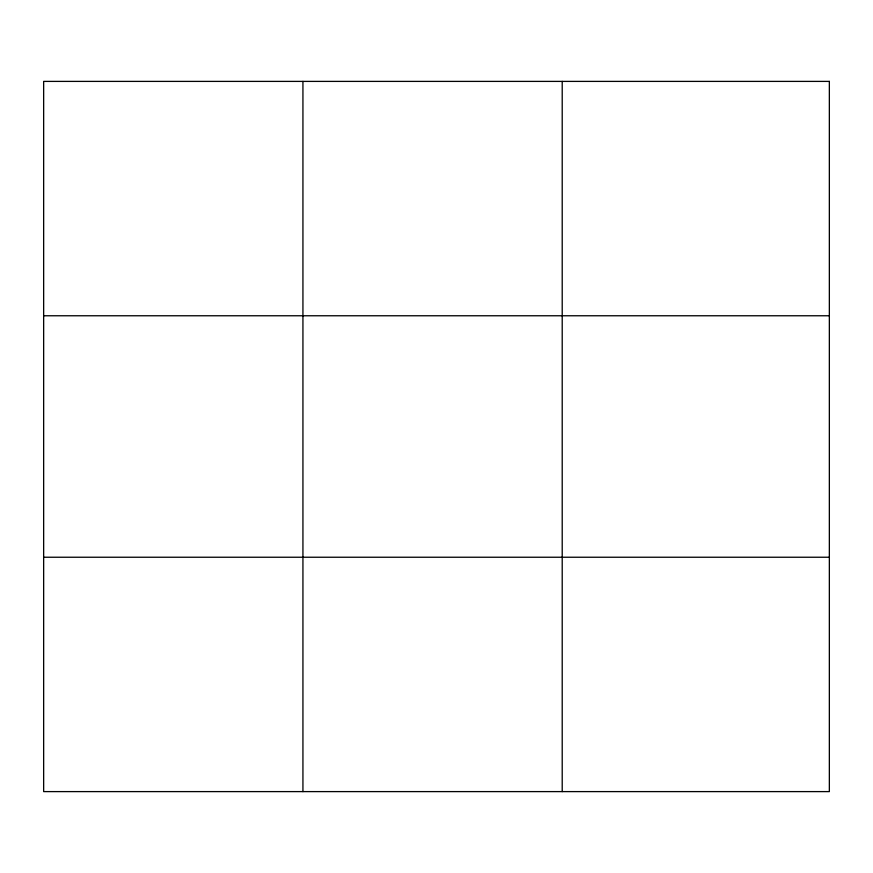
<?xml version="1.0" encoding="UTF-8"?>
<svg xmlns="http://www.w3.org/2000/svg" width="873" height="873" viewBox="0 0 873 873"><rect width="100%" height="100%" fill="white"/><g stroke="black" fill="none" stroke-linecap="round" stroke-linejoin="round"><path stroke-width="1.31" d="M302.931 81.396L302.931 791.604M562.212 81.396L562.212 791.604M43.65 315.764L829.35 315.764M43.65 557.236L829.35 557.236M829.35 81.396L829.35 791.604L43.65 791.604L43.65 81.396L829.35 81.396"/></g></svg>
